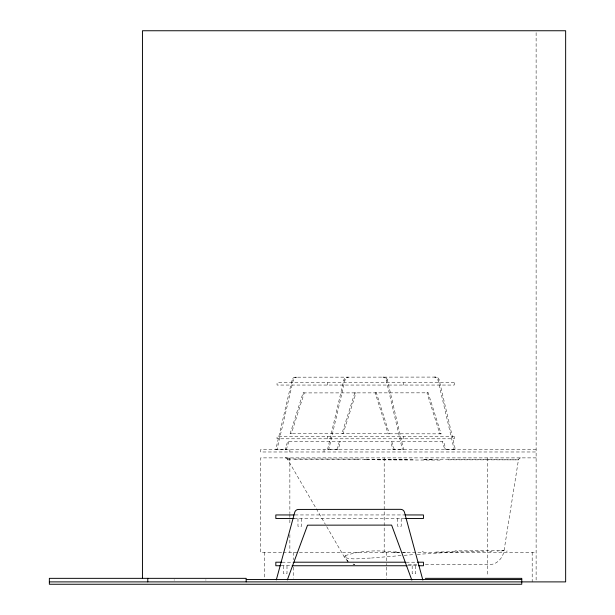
<?xml version="1.0" encoding="UTF-8"?>
<svg xmlns="http://www.w3.org/2000/svg" width="615" height="615" viewBox="0 0 615 615"><rect width="100%" height="100%" fill="white"/><g stroke="black" fill="none" stroke-linecap="round" stroke-linejoin="round"><path stroke-width="0.46" stroke-dasharray="3.08 2.31" d="M288.85 441.555L286.352 449.427L275.828 449.396L292.04 380.078A3.936 3.375 -90 0 1 295.292 377.18L435.904 377.08A3.936 3.375 -90 0 1 439.171 379.985L455.384 449.634L444.837 449.611L442.3 441.555M295.292 377.18L296.507 377.18A3.936 3.375 -90 0 0 293.247 380.078L277.042 449.396L275.828 449.396M327.587 449.396L343.8 380.078A3.936 3.375 -90 0 1 347.06 377.18L348.267 377.18A3.936 3.375 -90 0 0 345.015 380.078L328.802 449.396L327.587 449.396L338.119 449.427L340.61 441.555M441.086 433.852L290.126 433.683L303.041 392.916L428.163 392.839L441.086 433.852L439.871 433.852L426.948 392.839L428.163 392.839M339.395 441.555L336.905 449.427L338.119 449.427M345.2 555.676C360.874 550.433 378.348 549.933 394.684 552.162M287.405 458.921L361.974 459.098M520.505 457.883L519.16 458.444L518.445 459.866L504.046 550.663C503.047 557.797 497.151 564.562 489.609 564.578L424.35 564.578M401.057 555.568L371.606 558.005M404.17 555.322L414.387 554.576M370.307 558.097C361.858 558.12 352.733 560.265 344.592 557.367M502.932 550.786L504.046 550.663L454.985 550.886M417.285 554.384L452.894 552.086L484.136 551.501M404.985 552.439L405.839 552.393M404.647 552.455L402.879 552.531M498.242 551.017L497.228 551.063M423.312 551.601L422.19 551.647M492.008 551.255L489.732 551.324M362.335 459.674L365.533 459.628M358.722 459.743L357.031 459.766M356.785 459.774L292.479 459.251M366.648 459.613L402.633 459.728M435.904 377.08L434.69 377.08A3.936 3.375 -90 0 1 437.957 379.985L454.17 449.634M387.404 379.985A3.936 3.375 -90 0 0 384.144 377.08L382.93 377.08A3.936 3.375 -90 0 1 386.189 379.985L387.404 379.985L403.617 449.634L393.077 449.611L390.54 441.555M437.957 379.985L439.171 379.985M292.04 380.078L293.247 380.078M343.8 380.078L345.015 380.078M303.041 392.916L304.256 392.916L291.341 433.683L290.126 433.683M286.352 449.427L285.145 449.427L287.636 441.555L443.515 441.555L446.052 449.611M536.119 449.611L260.552 449.611L260.552 451.979L536.119 451.979M536.119 457.883L260.552 457.883L260.552 552.362L282.416 552.362M294.969 514.947L405.193 514.947M294.001 518.491L406.154 518.491M283.184 552.362L536.119 552.362M282.039 562.202L293.878 562.202M406.2 562.202L418.008 562.202M408.299 564.578L417.708 564.578M281.117 565.746L291.61 565.746M408.114 565.746L417.7 565.746M448.204 459.836L518.445 459.866L422.167 459.513M393.823 459.336L413.065 459.451M399.735 552.593L395.845 552.332M290.518 459.182L288.12 459.059M285.629 457.883L286.221 457.952L285.714 457.883M352.995 564.086L354.763 564.455L351.365 563.494M286.129 457.952L287.228 458.736L325.335 524.28M348.021 561.449L344.3 557.005L325.812 525.095M391.747 441.555L394.292 449.611M386.189 379.985L402.402 449.634M536.119 32.672L536.119 579.968M532.183 552.362L532.183 581.89M487.541 457.883L487.541 576.355M415.717 565.746L415.717 573.618L412.173 573.618L412.173 565.746M403.701 382.691L403.701 385.052M403.701 436.442L403.701 438.803M401.195 518.491L401.195 526.363L397.651 526.363L397.651 518.491M386.258 552.362L386.258 561.587M386.258 563.432L386.258 565.277M386.258 567.122L386.258 578.2M384.191 457.883L384.191 552.362M327.587 382.691L327.587 385.052M327.587 436.442L327.587 438.803M324.036 449.611L324.036 451.979M301.519 518.491L301.519 526.363L297.975 526.363L297.975 518.491M293.217 552.362L293.217 559.742M293.217 567.122L293.217 578.2M289.865 449.611L289.865 451.979M289.865 457.883L289.865 513.556M289.865 514.401L289.865 522.835M289.865 534.65L289.865 552.362M286.997 565.746L286.997 573.618L283.454 573.618L283.454 565.746M264.488 552.362L264.488 578.2M205.902 579.676L205.902 580.337M174.183 579.676L174.183 580.337M440.056 460.051A95.817 0.538 0 0 1 377.057 459.828M423.843 459.367A183.209 1.299 0.1 0 1 433.329 459.436M407.284 459.605A136.453 0.961 0.6 0 1 369.523 459.359M287.359 459.051A68.757 0.7 0.3 0 1 287.674 458.967M369.1 459.713A61.546 0.869 -0.1 0 1 366.102 459.797M364.526 459.705A90.543 2.783 -3.5 0 1 365.656 459.689M395.207 552.554A70.225 2.345 -0.6 0 1 394.745 552.147M395.107 551.993A70.225 2.345 -0.6 0 1 396.391 551.732M395.583 552.155A37.138 8.164 26.2 0 1 394.415 551.97M345.184 555.799A51.268 6.188 -0.2 0 1 345.392 555.676M344.331 556.237A47.709 5.627 -1.2 0 1 344.462 556.037M344.423 557.344A44.895 4.943 -5.3 0 1 345.999 556.183M383.806 552.439A153.143 0.384 -1.5 0 1 382.576 552.478M507.298 551.009A109.716 1.822 -0.3 0 1 506.283 551.201M503.839 550.771A78.674 0.738 -1.1 0 1 499.918 550.994M435.658 552.062A67.112 1.468 -0.7 0 1 457.806 551.67M354.801 392.916L341.894 433.683L343.101 433.683L356.016 392.916L354.801 392.916M454.254 382.691L277.042 382.691L277.042 385.052L454.254 385.052L454.254 382.691M376.395 392.839L375.181 392.839L388.111 433.852L389.326 433.852L376.395 392.839M454.254 436.442L277.042 436.442L277.042 438.803L454.254 438.803L454.254 436.442M346.806 560.296L348.205 561.572L346.806 560.296"/><path stroke-width="0.92" d="M276.312 579.884L294.723 512.333A3.936 3.936 0 0 1 298.513 509.435L400.657 509.335A3.936 3.936 0 0 1 404.455 512.241L422.851 580.053M287.328 579.93L307.546 525.172L391.624 525.095L411.819 580.083M294.039 514.947L275.828 514.947L275.828 518.491L294.039 518.491M405.239 514.947L423.451 514.947L423.451 518.491L405.239 518.491M281.578 562.202L275.828 562.202L275.828 565.746L280.617 565.746M294.039 562.202L405.239 562.202M417.7 562.202L423.451 562.202L423.451 565.746L418.661 565.746M292.125 565.746L407.153 565.746M425.311 578.346L521.758 578.346L521.758 584.25L49.354 584.25L49.354 578.346L246.192 578.346L246.192 581.89M246.192 579.522L521.758 579.522M49.354 581.89L565.646 581.89L565.646 30.75L142.449 30.75L142.449 578.046M147.777 578.346L147.777 581.89"/></g></svg>
